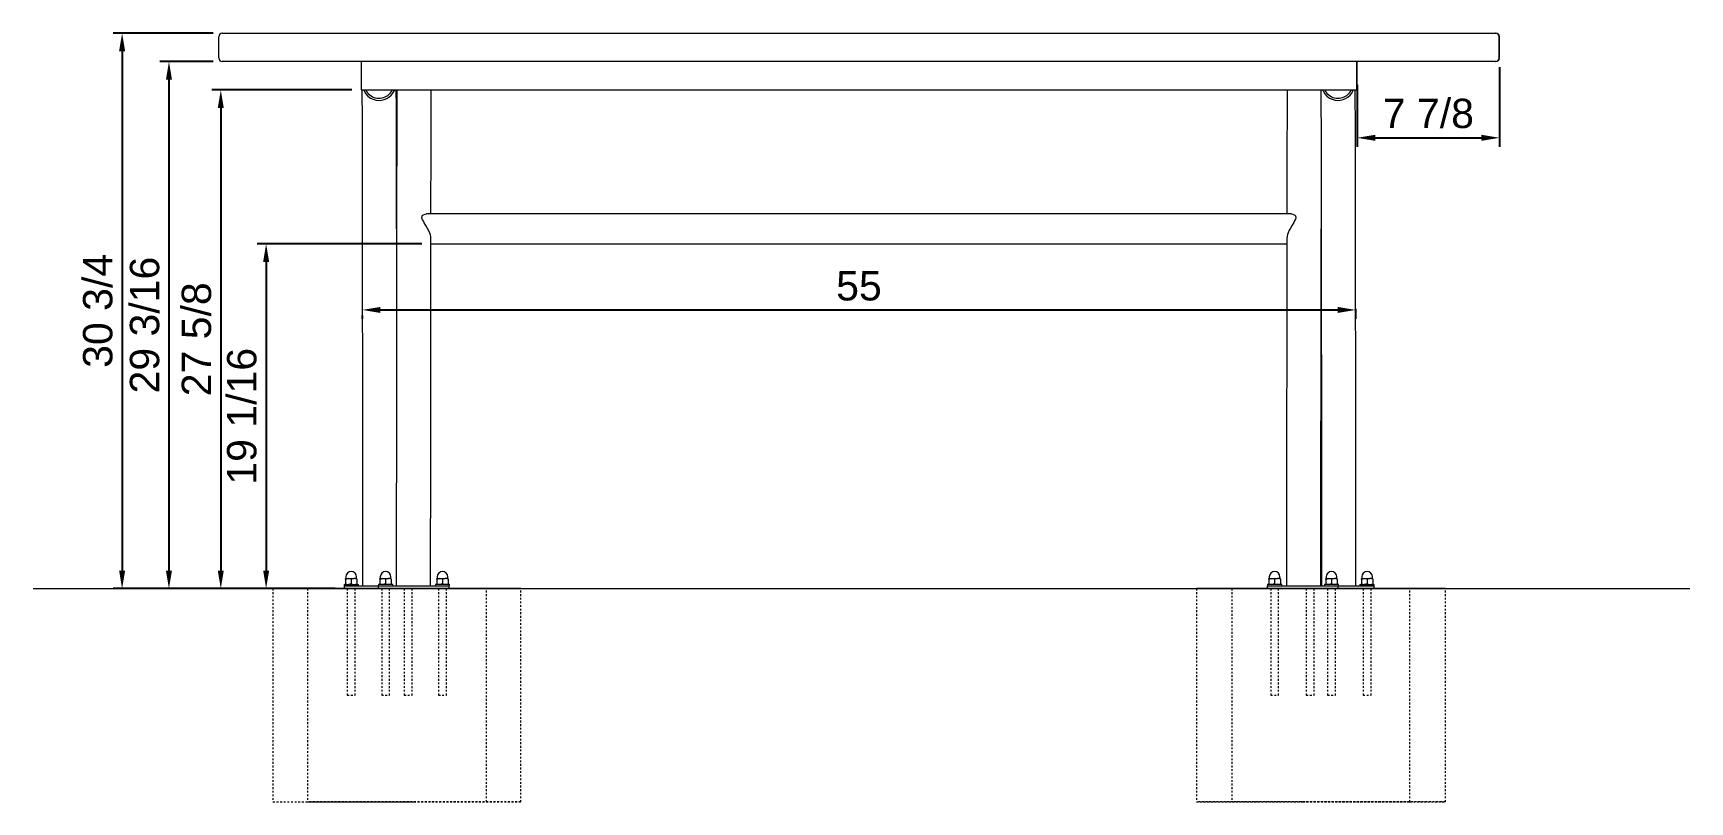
# Model space of a CAD drawing. Header units: inches. Extents: x -3 to 182, y -9 to 127.
# Drawn here: x -2.8 to 88.9, y 84.2 to 126.8 of the extents above; entities that cross this region are included whole.
import ezdxf

# ---------------------------------------------------------------- set-up
doc = ezdxf.new("R2010")
doc.units = ezdxf.units.IN
doc.linetypes.add('HIDDEN', pattern=[1.905, 1.27, -0.635])
for name, color, linetype, lineweight in [('ZANO_R', 7, 'Continuous', 0), ('ZANO_R_przerywana', 250, 'HIDDEN', 0), ('ZANO_W', 1, 'Continuous', 0)]:
    doc.layers.add(name, color=color, linetype=linetype, lineweight=lineweight)
doc.styles.get("Standard").update_dxf_attribs({"font": 'arial.ttf'})
doc.dimstyles.new('amerykanie', dxfattribs={"dimtxt": 50, "dimasz": 50, "dimexe": 0.5, "dimexo": 0.5, "dimgap": 1, "dimtad": 1, "dimdec": 0, "dimzin": 0, "dimlunit": 5, "dimtxsty": 'Standard', "dimcen": 0.09, "dimclrd": 1, "dimclre": 1, "dimclrt": 1, "dimazin": 0, "dimtfac": 1, "dimtdec": 0, "dimtmove": 0, "dimatfit": 3, "dimfxl": 1, "dimtzin": 0, "dimarcsym": 1})

# ---------------------------------------------------------------- blocks, each defined once
blk = doc.blocks.new('*D368')
at = {"layer": 'ZANO_W', "color": 1, "lineweight": -2}
for p, q in [((18.743, 115.138), (9.623, 115.138)), ((10.123, 114.138), (10.123, 97.05)), ((13.94, 96.05), (9.623, 96.05))]:
    blk.add_line(p, q, dxfattribs=at)
at = {"layer": 'ZANO_W', "color": 1}
for points in [[(10.29, 114.138), (9.956, 114.138), (10.123, 115.138)], [(9.956, 97.05), (10.29, 97.05), (10.123, 96.05)]]:
    blk.add_solid(points, dxfattribs=at)
at = {"layer": 'ZANO_W', "color": 1, "insert": (8.783, 105.594), "char_height": 1.625, "attachment_point": 5, "rotation": 90}
blk.add_mtext('19 1/16', dxfattribs=at)
blk = doc.blocks.new('*D369')
at = {"layer": 'ZANO_W', "color": 1, "lineweight": -2}
for p, q in [((14.874, 123.665), (7.113, 123.665)), ((7.613, 122.665), (7.613, 97.05)), ((11.904, 96.05), (7.113, 96.05))]:
    blk.add_line(p, q, dxfattribs=at)
at = {"layer": 'ZANO_W', "color": 1}
for points in [[(7.78, 122.665), (7.446, 122.665), (7.613, 123.665)], [(7.446, 97.05), (7.78, 97.05), (7.613, 96.05)]]:
    blk.add_solid(points, dxfattribs=at)
at = {"layer": 'ZANO_W', "color": 1, "insert": (6.273, 109.858), "char_height": 1.625, "attachment_point": 5, "rotation": 90}
blk.add_mtext('27 5/8', dxfattribs=at)
blk = doc.blocks.new('*D370')
at = {"layer": 'ZANO_W', "color": 1, "lineweight": -2}
for p, q in [((7.197, 125.24), (4.244, 125.24)), ((4.744, 124.24), (4.744, 97.05)), ((10.003, 96.05), (4.244, 96.05))]:
    blk.add_line(p, q, dxfattribs=at)
at = {"layer": 'ZANO_W', "color": 1}
for points in [[(4.91, 124.24), (4.577, 124.24), (4.744, 125.24)], [(4.577, 97.05), (4.91, 97.05), (4.744, 96.05)]]:
    blk.add_solid(points, dxfattribs=at)
at = {"layer": 'ZANO_W', "color": 1, "insert": (3.403, 110.645), "char_height": 1.625, "attachment_point": 5, "rotation": 90}
blk.add_mtext('29 3/16', dxfattribs=at)
blk = doc.blocks.new('*D371')
at = {"layer": 'ZANO_W', "color": 1, "lineweight": -2}
for p, q in [((7.197, 126.814), (1.651, 126.814)), ((2.151, 125.814), (2.151, 97.05)), ((13.903, 96.05), (1.651, 96.05))]:
    blk.add_line(p, q, dxfattribs=at)
at = {"layer": 'ZANO_W', "color": 1}
for points in [[(2.317, 125.814), (1.984, 125.814), (2.151, 126.814)], [(1.984, 97.05), (2.317, 97.05), (2.151, 96.05)]]:
    blk.add_solid(points, dxfattribs=at)
at = {"layer": 'ZANO_W', "color": 1, "insert": (0.81, 111.432), "char_height": 1.625, "attachment_point": 5, "rotation": 90}
blk.add_mtext('30 3/4', dxfattribs=at)
blk = doc.blocks.new('*D382')
at = {"layer": 'ZANO_W', "color": 1, "lineweight": -2}
for p, q in [((15.446, 111.169), (15.446, 110.983)), ((16.446, 111.483), (69.43, 111.483)), ((70.43, 111.553), (70.43, 110.983))]:
    blk.add_line(p, q, dxfattribs=at)
at = {"layer": 'ZANO_W', "color": 1}
for points in [[(16.446, 111.65), (16.446, 111.317), (15.446, 111.483)], [(69.43, 111.317), (69.43, 111.65), (70.43, 111.483)]]:
    blk.add_solid(points, dxfattribs=at)
at = {"layer": 'ZANO_W', "color": 1, "insert": (42.938, 112.81), "char_height": 1.625, "attachment_point": 5}
blk.add_mtext('55', dxfattribs=at)
blk = doc.blocks.new('*D383')
at = {"layer": 'ZANO_W', "color": 1, "lineweight": -2}
for p, q in [((78.392, 124.937), (78.392, 120.517)), ((70.518, 123.952), (70.518, 120.517)), ((71.518, 121.017), (77.392, 121.017))]:
    blk.add_line(p, q, dxfattribs=at)
at = {"layer": 'ZANO_W', "color": 1}
for points in [[(71.518, 121.183), (71.518, 120.85), (70.518, 121.017)], [(77.392, 120.85), (77.392, 121.183), (78.392, 121.017)]]:
    blk.add_solid(points, dxfattribs=at)
at = {"layer": 'ZANO_W', "color": 1, "insert": (74.455, 122.357), "char_height": 1.625, "attachment_point": 5}
blk.add_mtext('7 7/8', dxfattribs=at)

msp = doc.modelspace()

# ---------------------------------------------------------------- linework, layer by layer
at = {"layer": 'ZANO_R'}
for p, q in [((7.50025, 125.43652), (7.50025, 126.61762)), ((7.6971, 126.81447), (78.16954, 126.81447)), ((78.16954, 126.81447), (78.17258, 126.81447)), ((78.17258, 126.81447), (78.1733, 126.81447)), ((78.1733, 126.81447), (78.17634, 126.81447)), ((78.17634, 126.81447), (78.17705, 126.81447)), ((78.17705, 126.81447), (78.18009, 126.81447)), ((78.18009, 126.81447), (78.18081, 126.81447)), ((78.18081, 126.81447), (78.18385, 126.81447)), ((78.18385, 126.81447), (78.18456, 126.81447)), ((78.18456, 126.81447), (78.18761, 126.81447)), ((78.18761, 126.81447), (78.18832, 126.81447)), ((78.18832, 126.81447), (78.19136, 126.81447)), ((78.19136, 126.81447), (78.19208, 126.81447)), ((78.19208, 126.81447), (78.19512, 126.81447)), ((78.36943, 125.43652), (78.36943, 126.61762)), ((78.37319, 125.43652), (78.37319, 126.61762)), ((78.37694, 125.43652), (78.37694, 126.61762)), ((78.3807, 125.43652), (78.3807, 126.61762)), ((78.38446, 125.43652), (78.38446, 126.61762)), ((78.38821, 125.43652), (78.38821, 126.61762)), ((78.39197, 125.43652), (78.39197, 126.61762)), ((78.16954, 125.23967), (7.6971, 125.23967)), ((15.37437, 125.23967), (15.37437, 123.66486)), ((70.49248, 123.66486), (70.49248, 125.23967)), ((70.51784, 123.66486), (70.51784, 125.23967)), ((78.17258, 125.23967), (78.16954, 125.23967)), ((78.1733, 125.23967), (78.17258, 125.23967)), ((78.17634, 125.23967), (78.1733, 125.23967)), ((78.17705, 125.23967), (78.17634, 125.23967)), ((78.18009, 125.23967), (78.17705, 125.23967)), ((78.18081, 125.23967), (78.18009, 125.23967)), ((78.18385, 125.23967), (78.18081, 125.23967)), ((78.18456, 125.23967), (78.18385, 125.23967)), ((78.18761, 125.23967), (78.18456, 125.23967)), ((78.18832, 125.23967), (78.18761, 125.23967)), ((78.19136, 125.23967), (78.18832, 125.23967)), ((78.19208, 125.23967), (78.19136, 125.23967)), ((78.19512, 125.23967), (78.19208, 125.23967)), ((15.37437, 123.66486), (70.49248, 123.66486)), ((16.3763, 123.20586), (16.37639, 123.20586)), ((69.45896, 123.20586), (69.45905, 123.20586)), ((70.49248, 123.66486), (70.51784, 123.66486)), ((66.87172, 116.80715), (18.99516, 116.80715)), ((19.24337, 115.13785), (66.62131, 115.13785)), ((14.5184, 96.57349), (14.5184, 96.60163)), ((14.5184, 96.60163), (14.67588, 96.60163)), ((14.5184, 96.57349), (14.5184, 96.3148)), ((14.5184, 96.28666), (14.5184, 96.3148)), ((14.53808, 96.70005), (14.53808, 96.61147)), ((14.67588, 96.60163), (14.99084, 96.60163)), ((14.83336, 96.57349), (14.83336, 96.3148)), ((15.14832, 96.60163), (14.99084, 96.60163)), ((15.12863, 96.61147), (15.12863, 96.70005)), ((15.14832, 96.57349), (15.14832, 96.60163)), ((15.14832, 96.57349), (15.14832, 96.3148)), ((15.14832, 96.28666), (15.14832, 96.3148)), ((16.41976, 96.57349), (16.41976, 96.60163)), ((16.41976, 96.60163), (16.57724, 96.60163)), ((16.41976, 96.57349), (16.41976, 96.3148)), ((16.41976, 96.28666), (16.41976, 96.3148)), ((16.43944, 96.70005), (16.43944, 96.61147)), ((16.57724, 96.60163), (16.8922, 96.60163)), ((16.73472, 96.57349), (16.73472, 96.3148)), ((17.04968, 96.60163), (16.8922, 96.60163)), ((17.03, 96.61147), (17.03, 96.70005)), ((17.04968, 96.57349), (17.04968, 96.60163)), ((17.04968, 96.57349), (17.04968, 96.3148)), ((17.04968, 96.28666), (17.04968, 96.3148)), ((19.56937, 96.57349), (19.56937, 96.60163)), ((19.56937, 96.60163), (19.72684, 96.60163)), ((19.56937, 96.57349), (19.56937, 96.3148)), ((19.56937, 96.28666), (19.56937, 96.3148)), ((19.58905, 96.70005), (19.58905, 96.61147)), ((19.72684, 96.60163), (20.04181, 96.60163)), ((19.88433, 96.57349), (19.88433, 96.3148)), ((20.19929, 96.60163), (20.04181, 96.60163)), ((20.1796, 96.61147), (20.1796, 96.70005)), ((20.19929, 96.57349), (20.19929, 96.60163)), ((20.19929, 96.57349), (20.19929, 96.3148)), ((20.19929, 96.28666), (20.19929, 96.3148)), ((65.63274, 96.57349), (65.63274, 96.60163)), ((65.63274, 96.60163), (65.79022, 96.60163)), ((65.63274, 96.57349), (65.63274, 96.3148)), ((65.63274, 96.28666), (65.63274, 96.3148)), ((65.65243, 96.70005), (65.65243, 96.61147)), ((65.79022, 96.60163), (66.10518, 96.60163)), ((65.9477, 96.57349), (65.9477, 96.3148)), ((66.26266, 96.60163), (66.10518, 96.60163)), ((66.24298, 96.61147), (66.24298, 96.70005)), ((66.26266, 96.57349), (66.26266, 96.60163)), ((66.26266, 96.57349), (66.26266, 96.3148)), ((66.26266, 96.28666), (66.26266, 96.3148)), ((68.78235, 96.57349), (68.78235, 96.60163)), ((68.78235, 96.60163), (68.93983, 96.60163)), ((68.78235, 96.57349), (68.78235, 96.3148)), ((68.78235, 96.28666), (68.78235, 96.3148)), ((68.80203, 96.70005), (68.80203, 96.61147)), ((68.93983, 96.60163), (69.25479, 96.60163)), ((69.09731, 96.57349), (69.09731, 96.3148)), ((69.41227, 96.60163), (69.25479, 96.60163)), ((69.39258, 96.61147), (69.39258, 96.70005)), ((69.41227, 96.57349), (69.41227, 96.60163)), ((69.41227, 96.57349), (69.41227, 96.3148)), ((69.41227, 96.28666), (69.41227, 96.3148)), ((70.75049, 96.57349), (70.75049, 96.60163)), ((70.75049, 96.60163), (70.90797, 96.60163)), ((70.75049, 96.57349), (70.75049, 96.3148)), ((70.75049, 96.28666), (70.75049, 96.3148)), ((70.77017, 96.70005), (70.77017, 96.61147)), ((70.90797, 96.60163), (71.22293, 96.60163)), ((71.06545, 96.57349), (71.06545, 96.3148)), ((71.38041, 96.60163), (71.22293, 96.60163)), ((71.36073, 96.61147), (71.36073, 96.70005)), ((71.38041, 96.57349), (71.38041, 96.60163)), ((71.38041, 96.57349), (71.38041, 96.3148)), ((71.38041, 96.28666), (71.38041, 96.3148)), ((-2.77469, 96.05044), (88.93142, 96.05044)), ((10.50265, 96.05044), (12.40401, 96.05044)), ((10.50265, 96.05044), (22.31208, 96.05044)), ((12.40401, 96.05044), (18.30952, 96.05044)), ((24.21504, 96.05044), (12.40401, 96.05044)), ((12.40401, 96.05044), (16.40279, 96.05044)), ((14.43966, 96.28666), (14.43966, 96.20792)), ((14.43966, 96.28666), (15.22706, 96.28666)), ((14.43966, 96.20792), (14.43966, 96.05044)), ((14.43966, 96.20792), (16.31564, 96.20792)), ((14.61682, 96.05044), (15.04989, 96.05044)), ((15.22706, 96.20792), (15.22706, 96.28666)), ((16.31564, 96.20792), (16.31564, 96.05044)), ((16.31564, 96.20792), (20.2442, 96.20792)), ((16.34102, 96.28666), (16.34102, 96.20792)), ((17.12842, 96.28666), (16.34102, 96.28666)), ((16.51818, 96.05044), (16.95126, 96.05044)), ((17.12842, 96.20792), (17.12842, 96.28666)), ((17.76643, 96.05044), (18.1995, 96.05044)), ((18.30952, 96.05044), (24.21504, 96.05044)), ((19.49063, 96.28666), (19.49063, 96.20792)), ((20.27803, 96.28666), (19.49063, 96.28666)), ((19.66779, 96.05044), (20.10086, 96.05044)), ((20.27803, 96.20792), (20.2442, 96.20792)), ((20.25265, 96.05044), (20.25265, 96.20792)), ((20.27803, 96.20792), (20.27803, 96.28666)), ((61.61699, 96.05044), (67.51714, 96.05044)), ((73.42802, 96.05044), (61.61699, 96.05044)), ((75.39616, 96.05044), (63.58673, 96.05044)), ((65.52824, 96.20792), (65.52824, 96.05044)), ((65.52824, 96.20792), (69.45597, 96.20792)), ((65.554, 96.28666), (65.554, 96.20792)), ((66.3414, 96.28666), (65.554, 96.28666)), ((65.73117, 96.05044), (66.16424, 96.05044)), ((66.3414, 96.20792), (66.3414, 96.28666)), ((67.51714, 96.05044), (73.42802, 96.05044)), ((67.69931, 96.05044), (68.13238, 96.05044)), ((68.70361, 96.28666), (68.70361, 96.20792)), ((69.49101, 96.28666), (68.70361, 96.28666)), ((68.88077, 96.05044), (69.31384, 96.05044)), ((69.49101, 96.20792), (69.45597, 96.20792)), ((69.46525, 96.05044), (69.46525, 96.20792)), ((69.48528, 96.05044), (73.42802, 96.05044)), ((69.49101, 96.20792), (69.49101, 96.28666)), ((69.49101, 96.20792), (71.45933, 96.20792)), ((70.67175, 96.28666), (70.67175, 96.20792)), ((70.67175, 96.28666), (71.45915, 96.28666)), ((70.84891, 96.05044), (71.28199, 96.05044)), ((71.45915, 96.20792), (71.45915, 96.28666)), ((71.45933, 96.05044), (71.45933, 96.20792)), ((73.42802, 96.05044), (75.39616, 96.05044))]:
    msp.add_line(p, q, dxfattribs=at)
at = {"layer": 'ZANO_R', "flags": 128}
for points in [[(15.42684, 123.66486), (15.42702, 123.59876), (15.42784, 123.29461), (15.42865, 122.97904), (15.42945, 122.65214), (15.43024, 122.314), (15.43104, 121.96469), (15.43182, 121.60432), (15.4326, 121.23298), (15.43337, 120.85075), (15.43413, 120.45775), (15.43489, 120.05407), (15.43564, 119.63982), (15.43638, 119.2151), (15.43711, 118.78002), (15.43784, 118.3347), (15.43856, 117.87925), (15.43926, 117.41379), (15.43996, 116.93843), (15.44065, 116.4533), (15.44133, 115.95853), (15.44201, 115.45424), (15.44267, 114.94055), (15.44333, 114.41762), (15.44397, 113.88555), (15.4446, 113.34451), (15.44523, 112.79461), (15.44585, 112.23602), (15.44645, 111.66886), (15.44705, 111.09328), (15.44763, 110.50944), (15.4482, 109.91747), (15.44876, 109.31755), (15.44931, 108.70981), (15.44985, 108.09441), (15.45038, 107.47152), (15.4509, 106.84129), (15.45141, 106.20389), (15.4519, 105.55947), (15.45238, 104.90821), (15.45285, 104.25027), (15.45331, 103.58582), (15.45375, 102.91503), (15.45418, 102.23807), (15.45461, 101.55512), (15.45501, 100.86635), (15.45541, 100.17194), (15.45579, 99.47207), (15.45616, 98.76692), (15.45652, 98.05667), (15.45686, 97.3415), (15.45719, 96.62159), (15.45738, 96.20788)], [(15.52208, 123.66486), (15.54299, 123.61366), (15.6423, 123.45633), (15.75944, 123.32837), (15.90235, 123.22017), (16.04675, 123.14752), (16.20698, 123.10051), (16.35748, 123.08437), (16.51314, 123.09479), (16.65625, 123.12943), (16.7955, 123.18878), (16.92225, 123.26928), (17.03753, 123.37151), (17.13801, 123.49404), (17.22005, 123.63431), (17.23194, 123.66486)], [(17.35737, 123.66486), (17.35719, 123.60331), (17.35638, 123.29869), (17.35557, 122.98267), (17.35477, 122.65535), (17.35397, 122.31681), (17.35317, 121.96713), (17.35239, 121.6064), (17.35161, 121.23471), (17.35084, 120.85216), (17.35008, 120.45884), (17.34932, 120.05487), (17.34857, 119.64032), (17.34783, 119.21533), (17.3471, 118.77998), (17.34637, 118.3344), (17.34565, 117.8787), (17.34494, 117.413), (17.34424, 116.93741), (17.34355, 116.45205), (17.34287, 115.95706), (17.3422, 115.45256), (17.34154, 114.93867), (17.34088, 114.41554), (17.34024, 113.88328), (17.3396, 113.34205), (17.33897, 112.79197), (17.33836, 112.2332), (17.33775, 111.66587), (17.33716, 111.09012), (17.33658, 110.50612), (17.33601, 109.914), (17.33544, 109.31392), (17.33489, 108.70603), (17.33435, 108.09049), (17.33382, 107.46746), (17.33331, 106.83709), (17.3328, 106.19955), (17.33231, 105.555), (17.33182, 104.90361), (17.33136, 104.24555), (17.3309, 103.58098), (17.33045, 102.91007), (17.33002, 102.233), (17.3296, 101.54994), (17.32919, 100.86107), (17.3288, 100.16655), (17.32842, 99.46658), (17.32805, 98.76133), (17.32769, 98.05098), (17.32735, 97.33572), (17.32701, 96.61572), (17.32684, 96.20789)], [(17.34289, 115.97296), (17.34279, 116.04849), (17.34211, 116.54172), (17.34141, 117.02529), (17.34071, 117.49907), (17.34, 117.96295), (17.33928, 118.41679), (17.33855, 118.8605), (17.33782, 119.29395), (17.33708, 119.71703), (17.33633, 120.12964), (17.33557, 120.53167), (17.3348, 120.92301), (17.33403, 121.30356), (17.33325, 121.67324), (17.33247, 122.03194), (17.33167, 122.37958), (17.33088, 122.71606), (17.33007, 123.0413), (17.32926, 123.35521), (17.32845, 123.65773), (17.32842, 123.66486)], [(19.24564, 116.80715), (19.24594, 117.02169), (19.24665, 117.49534), (19.24735, 117.95908), (19.24807, 118.41279), (19.2488, 118.85634), (19.24954, 119.28964), (19.25028, 119.71255), (19.25103, 120.12498), (19.25179, 120.52682), (19.25255, 120.91797), (19.25332, 121.29832), (19.2541, 121.66778), (19.25489, 122.02624), (19.25568, 122.37363), (19.25647, 122.70984), (19.25728, 123.03479), (19.25809, 123.3484), (19.2589, 123.65058), (19.25895, 123.66486)], [(66.63688, 123.66486), (66.63671, 123.60331), (66.63589, 123.29869), (66.63508, 122.98267), (66.63428, 122.65535), (66.63348, 122.31681), (66.63269, 121.96713), (66.63191, 121.6064), (66.63113, 121.23471), (66.63036, 120.85216), (66.62959, 120.45884), (66.62884, 120.05487), (66.62809, 119.64032), (66.62735, 119.21533), (66.62661, 118.77998), (66.62589, 118.3344), (66.62517, 117.8787), (66.62446, 117.413), (66.62376, 116.93741), (66.62357, 116.80715)], [(68.5095, 123.66486), (68.50969, 123.59876), (68.5105, 123.29461), (68.51131, 122.97904), (68.51211, 122.65214), (68.51291, 122.314), (68.5137, 121.96469), (68.51448, 121.60432), (68.51526, 121.23298), (68.51603, 120.85075), (68.5168, 120.45775), (68.51755, 120.05407), (68.5183, 119.63982), (68.51904, 119.2151), (68.51978, 118.78002), (68.5205, 118.3347), (68.52122, 117.87925), (68.52193, 117.41379), (68.52263, 116.93843), (68.52332, 116.4533), (68.524, 115.95853), (68.52467, 115.45424), (68.52534, 114.94055), (68.52599, 114.41762), (68.52664, 113.88555), (68.52727, 113.34451), (68.5279, 112.79461), (68.52851, 112.23602), (68.52912, 111.66886), (68.52971, 111.09328), (68.53029, 110.50944), (68.53087, 109.91747), (68.53143, 109.31755), (68.53198, 108.70981), (68.53252, 108.09441), (68.53305, 107.47152), (68.53356, 106.84129), (68.53407, 106.20389), (68.53456, 105.55947), (68.53504, 104.90821), (68.53551, 104.25027), (68.53597, 103.58582), (68.53642, 102.91503), (68.53685, 102.23807), (68.53727, 101.55512), (68.53768, 100.86635), (68.53807, 100.17194), (68.53846, 99.47207), (68.53883, 98.76692), (68.53918, 98.05667), (68.53953, 97.3415), (68.53986, 96.62159), (68.54004, 96.20788)], [(68.60475, 123.66486), (68.62565, 123.61366), (68.72497, 123.45633), (68.8421, 123.32837), (68.98501, 123.22017), (69.12941, 123.14752), (69.28964, 123.10051), (69.44014, 123.08437), (69.5958, 123.09479), (69.73892, 123.12943), (69.87817, 123.18878), (70.00491, 123.26928), (70.12019, 123.37151), (70.22067, 123.49404), (70.30271, 123.63431), (70.3146, 123.66486)], [(70.44161, 96.20792), (70.44138, 96.74808), (70.44104, 97.46722), (70.4407, 98.18159), (70.44034, 98.89102), (70.43997, 99.59532), (70.43958, 100.2943), (70.43918, 100.98779), (70.43877, 101.67561), (70.43835, 102.35759), (70.43791, 103.03354), (70.43747, 103.7033), (70.43701, 104.36669), (70.43654, 105.02354), (70.43605, 105.67368), (70.43556, 106.31696), (70.43505, 106.95319), (70.43453, 107.58222), (70.434, 108.20389), (70.43346, 108.81804), (70.43291, 109.42451), (70.43234, 110.02314), (70.43177, 110.61378), (70.43118, 111.19628), (70.43059, 111.77049), (70.42998, 112.33627), (70.42936, 112.89345), (70.42874, 113.44192), (70.4281, 113.98151), (70.42745, 114.5121), (70.4268, 115.03355), (70.42613, 115.54572), (70.42546, 116.04849), (70.42477, 116.54172), (70.42408, 117.02529), (70.42338, 117.49907), (70.42267, 117.96295), (70.42195, 118.41679), (70.42122, 118.8605), (70.42049, 119.29395), (70.41974, 119.71703), (70.41899, 120.12964), (70.41823, 120.53167), (70.41747, 120.92301), (70.4167, 121.30356), (70.41592, 121.67324), (70.41513, 122.03194), (70.41434, 122.37958), (70.41354, 122.71606), (70.41274, 123.0413), (70.41192, 123.35521), (70.41111, 123.65773), (70.41109, 123.66486)], [(19.24265, 115.42946), (19.24346, 115.44724), (19.23398, 115.53998), (19.2127, 115.63586), (19.18009, 115.73758), (19.12633, 115.86725), (19.06053, 115.99862), (18.97073, 116.1553), (18.87674, 116.30875), (18.8276, 116.39178), (18.78515, 116.47361), (18.76276, 116.53018), (18.75008, 116.58531), (18.74997, 116.63477), (18.76274, 116.67957), (18.79289, 116.72474), (18.8346, 116.75993), (18.91735, 116.79668), (18.99504, 116.80563)], [(66.87176, 116.80701), (66.87266, 116.80715), (66.95493, 116.79507), (67.03476, 116.75783), (67.07025, 116.72787), (67.0985, 116.68903), (67.11711, 116.60528), (67.09297, 116.50333), (67.05275, 116.41906), (67.00106, 116.32961), (66.91006, 116.18134), (66.81663, 116.02104), (66.75057, 115.89268), (66.69277, 115.75853), (66.65757, 115.65414), (66.633, 115.55008), (66.62221, 115.45488), (66.62313, 115.43222)], [(68.50793, 96.2079), (68.50817, 96.74686), (68.5085, 97.46596), (68.50884, 98.18029), (68.5092, 98.88968), (68.50958, 99.59392), (68.50996, 100.29286), (68.51036, 100.9863), (68.51077, 101.67407), (68.51119, 102.356), (68.51163, 103.0319), (68.51207, 103.7016), (68.51253, 104.36493), (68.51301, 105.02173), (68.51349, 105.67182), (68.51398, 106.31503), (68.51449, 106.9512), (68.51501, 107.58017), (68.51554, 108.20177), (68.51608, 108.81585), (68.51663, 109.42225), (68.5172, 110.02081), (68.51777, 110.61137), (68.51836, 111.19379), (68.51895, 111.76792), (68.51956, 112.33361), (68.52018, 112.89071), (68.5208, 113.43908), (68.52144, 113.97858), (68.52209, 114.50907), (68.52274, 115.03041), (68.52341, 115.54248), (68.52398, 115.97079)], [(19.22841, 96.2079), (19.22865, 96.74686), (19.22898, 97.46596), (19.22933, 98.18029), (19.22969, 98.88968), (19.23006, 99.59392), (19.23044, 100.29286), (19.23084, 100.9863), (19.23125, 101.67407), (19.23167, 102.356), (19.23211, 103.0319), (19.23256, 103.7016), (19.23302, 104.36493), (19.23349, 105.02173), (19.23397, 105.67182), (19.23447, 106.31503), (19.23497, 106.9512), (19.23549, 107.58017), (19.23602, 108.20177), (19.23656, 108.81585), (19.23712, 109.42225), (19.23768, 110.02081), (19.23826, 110.61137), (19.23884, 111.19379), (19.23944, 111.76792), (19.24004, 112.33361), (19.24066, 112.89071), (19.24129, 113.43908), (19.24192, 113.97858), (19.24257, 114.50907), (19.24323, 115.03041), (19.24376, 115.43834)], [(66.6217, 115.44238), (66.62105, 114.93867), (66.62039, 114.41554), (66.61975, 113.88328), (66.61911, 113.34205), (66.61849, 112.79197), (66.61787, 112.2332), (66.61727, 111.66587), (66.61668, 111.09012), (66.61609, 110.50612), (66.61552, 109.914), (66.61496, 109.31392), (66.61441, 108.70603), (66.61387, 108.09049), (66.61334, 107.46746), (66.61282, 106.83709), (66.61232, 106.19955), (66.61182, 105.555), (66.61134, 104.90361), (66.61087, 104.24555), (66.61042, 103.58098), (66.60997, 102.91007), (66.60954, 102.233), (66.60912, 101.54994), (66.60871, 100.86107), (66.60831, 100.16655), (66.60793, 99.46658), (66.60756, 98.76133), (66.60721, 98.05098), (66.60686, 97.33572), (66.60653, 96.61572), (66.60635, 96.20789)], [(14.5184, 96.57349), (14.59555, 96.5939), (14.67588, 96.60163)], [(14.83336, 96.3148), (14.7562, 96.29439), (14.67588, 96.28666)], [(16.41976, 96.57349), (16.49691, 96.5939), (16.57724, 96.60163)], [(16.73472, 96.3148), (16.65756, 96.29439), (16.57724, 96.28666)], [(19.56937, 96.57349), (19.64652, 96.5939), (19.72684, 96.60163)], [(19.88433, 96.3148), (19.80717, 96.29439), (19.72684, 96.28666)], [(65.63274, 96.57349), (65.70989, 96.5939), (65.79022, 96.60163)], [(65.9477, 96.3148), (65.87055, 96.29439), (65.79022, 96.28666)], [(68.78235, 96.57349), (68.8595, 96.5939), (68.93983, 96.60163)], [(69.09731, 96.3148), (69.02015, 96.29439), (68.93983, 96.28666)], [(70.75049, 96.57349), (70.82764, 96.5939), (70.90797, 96.60163)], [(71.06545, 96.3148), (70.9883, 96.29439), (70.90797, 96.28666)]]:
    msp.add_lwpolyline(points, dxfattribs=at)
at = {"layer": 'ZANO_R'}
for centre, radius, start, end in [((7.69709, 126.61763), 0.19684, 89.9976977, 180.0023023), ((78.17258, 126.61762), 0.19685, 359.9993099, 90.0006901), ((78.17634, 126.61762), 0.19685, 359.9996463, 90.0003537), ((78.18009, 126.61762), 0.19685, 359.999452, 90.000548), ((78.18385, 126.61762), 0.19685, 359.9993099, 90.0006901), ((78.18761, 126.61762), 0.19685, 359.9996463, 90.0003537), ((78.19136, 126.61762), 0.19685, 359.9993099, 90.0006901), ((78.19512, 126.61762), 0.19685, 359.9993099, 90.0006901), ((7.69709, 125.43651), 0.19684, 179.9976977, 270.0023023), ((78.17258, 125.43652), 0.19685, 269.9993099, 0.0006901), ((78.17634, 125.43652), 0.19685, 269.9996463, 0.0003537), ((78.18009, 125.43652), 0.19685, 269.999452, 0.000548), ((78.18385, 125.43652), 0.19685, 269.9993099, 0.0006901), ((78.18761, 125.43652), 0.19685, 269.9996463, 0.0003537), ((78.19136, 125.43652), 0.19685, 269.9993099, 0.0006901), ((78.19512, 125.43652), 0.19685, 269.9993099, 0.0006901), ((16.37438, 124.03099), 0.82264, 206.4275073, 306.2623311), ((16.41883, 124.00165), 0.77291, 304.8916761, 334.1678028), ((69.45704, 124.03099), 0.82264, 206.4275454, 306.2622803), ((69.50146, 124.00168), 0.77296, 304.8927846, 334.1668252), ((14.67991, 96.76409), 0.47744, 250.2275696, 269.5166085), ((14.52824, 96.61147), 0.00984, 270, 0), ((14.83336, 96.70005), 0.29528, 0, 180), ((14.67185, 96.12422), 0.47742, 70.2272289, 89.516358), ((14.99789, 96.10729), 0.49439, 90.8169515, 109.4388704), ((14.99487, 96.76409), 0.47744, 250.2275696, 269.5166085), ((14.98681, 96.12422), 0.47742, 70.2272289, 89.516358), ((14.98379, 96.781), 0.49439, 270.8175662, 289.4388469), ((15.13848, 96.61147), 0.00984, 180, 270), ((16.58126, 96.76404), 0.47739, 250.2266192, 269.5169677), ((16.4296, 96.61147), 0.00984, 270, 0), ((16.73472, 96.70005), 0.29528, 0, 180), ((16.57321, 96.1242), 0.47744, 70.2275092, 89.5166689), ((16.89925, 96.10732), 0.49436, 90.8169529, 109.4394602), ((16.89623, 96.76404), 0.47739, 250.2266192, 269.5169677), ((16.88818, 96.12425), 0.47739, 70.2265588, 89.5170281), ((16.88515, 96.781), 0.49439, 270.8175662, 289.4388469), ((17.03984, 96.61147), 0.00984, 180, 270), ((19.73087, 96.76408), 0.47743, 250.2272892, 269.5162977), ((19.57921, 96.61147), 0.00984, 270, 0), ((19.88433, 96.70005), 0.29528, 0, 180), ((19.72282, 96.1242), 0.47744, 70.2275092, 89.5166689), ((20.04886, 96.10729), 0.49439, 90.8175654, 109.4388477), ((20.04584, 96.76408), 0.47743, 250.2272892, 269.5162977), ((20.03778, 96.1242), 0.47744, 70.2275092, 89.5166689), ((20.03476, 96.781), 0.49439, 270.8169523, 289.4388696), ((20.18944, 96.61147), 0.00984, 180, 270), ((65.79425, 96.76407), 0.47742, 250.2271606, 269.5166849), ((65.64258, 96.61147), 0.00984, 270, 0), ((65.9477, 96.70005), 0.29528, 0, 180), ((65.78619, 96.12422), 0.47742, 70.2271422, 89.5167034), ((66.11223, 96.10728), 0.49439, 90.8174098, 109.4387446), ((66.10921, 96.76407), 0.47742, 250.2271606, 269.5166849), ((66.10115, 96.12422), 0.47742, 70.2271195, 89.516726), ((66.09813, 96.78101), 0.4944, 270.8174667, 289.4386878), ((66.25282, 96.61147), 0.00984, 180, 270), ((68.94385, 96.76407), 0.47742, 250.2271431, 269.5166655), ((68.79219, 96.61147), 0.00984, 270, 0), ((69.09731, 96.70005), 0.29528, 0, 180), ((68.9358, 96.12422), 0.47742, 70.2271178, 89.5167647), ((69.26184, 96.10729), 0.49439, 90.8173921, 109.4387993), ((69.25881, 96.76407), 0.47742, 250.2271431, 269.5166655), ((69.25076, 96.12422), 0.47742, 70.2271178, 89.5167647), ((69.24773, 96.78101), 0.4944, 270.8174283, 289.4386892), ((69.40243, 96.61147), 0.00984, 180, 270), ((70.912, 96.76407), 0.47742, 250.2271431, 269.5166655), ((70.76033, 96.61147), 0.00984, 270, 0), ((71.06545, 96.70005), 0.29528, 0, 180), ((70.90394, 96.12423), 0.47742, 70.2270827, 89.5167259), ((71.22998, 96.10728), 0.4944, 90.8174275, 109.43869), ((71.22696, 96.76407), 0.47743, 250.2272619, 269.5166206), ((71.2189, 96.12422), 0.47742, 70.2272016, 89.516681), ((71.21588, 96.78101), 0.4944, 270.8174283, 289.4386892), ((71.37057, 96.61147), 0.00984, 180, 270)]:
    msp.add_arc(centre, radius, start, end, dxfattribs=at)
at = {"layer": 'ZANO_R_przerywana', "ltscale": 0.05}
for p, q in [((10.50265, 96.05044), (10.50265, 84.23942)), ((12.40401, 96.05044), (12.40401, 84.23942)), ((14.61682, 96.05044), (14.61682, 90.14493)), ((15.04989, 90.14493), (15.04989, 96.05044)), ((16.51818, 96.05044), (16.51818, 90.14493)), ((16.95126, 90.14493), (16.95126, 96.05044)), ((17.76643, 96.05044), (17.76643, 90.14493)), ((18.1995, 90.14493), (18.1995, 96.05044)), ((19.66779, 96.05044), (19.66779, 90.14493)), ((20.10086, 90.14493), (20.10086, 96.05044)), ((22.31367, 84.23942), (22.31367, 96.05044)), ((24.21504, 84.23942), (24.21504, 96.05044)), ((61.61699, 96.05044), (61.61699, 84.23942)), ((63.58513, 96.05044), (63.58513, 84.23942)), ((65.73117, 96.05044), (65.73117, 90.14493)), ((66.16424, 90.14493), (66.16424, 96.05044)), ((67.69931, 96.05044), (67.69931, 90.14493)), ((68.13238, 90.14493), (68.13238, 96.05044)), ((68.88077, 96.05044), (68.88077, 90.14493)), ((69.31384, 90.14493), (69.31384, 96.05044)), ((70.84891, 96.05044), (70.84891, 90.14493)), ((71.28199, 90.14493), (71.28199, 96.05044)), ((73.42802, 84.23942), (73.42802, 96.05044)), ((75.39616, 84.23942), (75.39616, 96.05044)), ((14.61682, 90.14493), (15.04989, 90.14493)), ((16.51818, 90.14493), (16.95126, 90.14493)), ((17.76643, 90.14493), (18.1995, 90.14493)), ((19.66779, 90.14493), (20.10086, 90.14493)), ((65.73117, 90.14493), (66.16424, 90.14493)), ((67.69931, 90.14493), (68.13238, 90.14493)), ((68.88077, 90.14493), (69.31384, 90.14493)), ((70.84891, 90.14493), (71.28199, 90.14493)), ((10.50265, 84.23942), (12.40401, 84.23942)), ((10.50265, 84.23942), (22.31208, 84.23942)), ((12.40401, 84.23942), (18.30952, 84.23942)), ((24.21504, 84.23942), (12.40401, 84.23942)), ((12.40401, 84.23942), (16.40279, 84.23942)), ((18.30952, 84.23942), (24.21504, 84.23942)), ((61.61699, 84.23942), (67.51714, 84.23942)), ((73.42802, 84.23942), (61.61699, 84.23942)), ((75.39616, 84.23942), (63.58673, 84.23942)), ((67.51714, 84.23942), (73.42802, 84.23942)), ((69.48528, 84.23942), (73.42802, 84.23942)), ((73.42802, 84.23942), (75.39616, 84.23942))]:
    msp.add_line(p, q, dxfattribs=at)

# ---------------------------------------------------------------- dimensions: what is measured, and where the dimension line sits
at = {"layer": 'ZANO_W'}
for base, p1, p2, picture, middle in [((2.15059, 96.05044), (7.6971, 126.81447), (14.4034, 96.05044), '*D371', (0.80982, 111.43246)), ((4.74374, 96.05044), (7.6971, 125.23967), (10.50265, 96.05044), '*D370', (3.40297, 110.64506)), ((7.61293, 96.05044), (15.37437, 123.66486), (12.40401, 96.05044), '*D369', (6.27272, 109.85765)), ((10.12314, 96.05044), (19.24337, 115.13785), (14.43966, 96.05044), '*D368', (8.78293, 105.59415))]:
    dim = msp.add_linear_dim(base=base, p1=p1, p2=p2, angle=90, dimstyle='amerykanie', override={"dimtxt": 1.625, "dimasz": 1, "dimgap": 0.5, "dimdec": 4, "dimaunit": 1, "dimadec": 1, "dimtdec": 4, "dimtmove": 1, "dimfrac": 2}, dxfattribs=at)
    dim.commit()
    dim.dimension.update_dxf_attribs({"geometry": picture, "text_midpoint": middle})
for base, p1, p2, picture, middle in [((78.39197, 121.01658), (70.51784, 124.45227), (78.39197, 125.43652), '*D383', (74.45491, 122.35679)), ((70.43028, 111.48339), (15.44645, 111.66886), (70.43028, 112.05338), '*D382', (42.93837, 112.80974))]:
    dim = msp.add_linear_dim(base=base, p1=p1, p2=p2, dimstyle='amerykanie', override={"dimtxt": 1.625, "dimasz": 1, "dimgap": 0.5, "dimdec": 4, "dimaunit": 1, "dimadec": 1, "dimtdec": 4, "dimtmove": 1, "dimfrac": 2}, dxfattribs=at)
    dim.commit()
    dim.dimension.update_dxf_attribs({"geometry": picture, "text_midpoint": middle})

doc.saveas('drawing.dxf')
